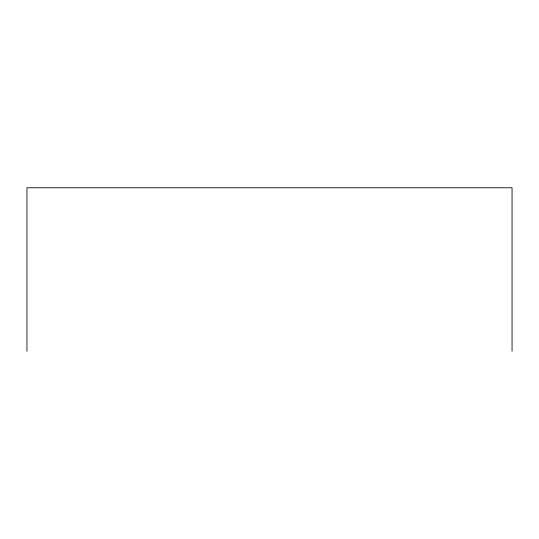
<?xml version="1.0" encoding="UTF-8"?>
<svg xmlns="http://www.w3.org/2000/svg" width="539" height="539" viewBox="0 0 539 539"><rect width="100%" height="100%" fill="white"/><g stroke="black" fill="none" stroke-linecap="round" stroke-linejoin="round"><path stroke-width="0.81" d="M512.05 351.233L512.05 187.767L26.95 187.767L26.95 351.233"/></g></svg>
